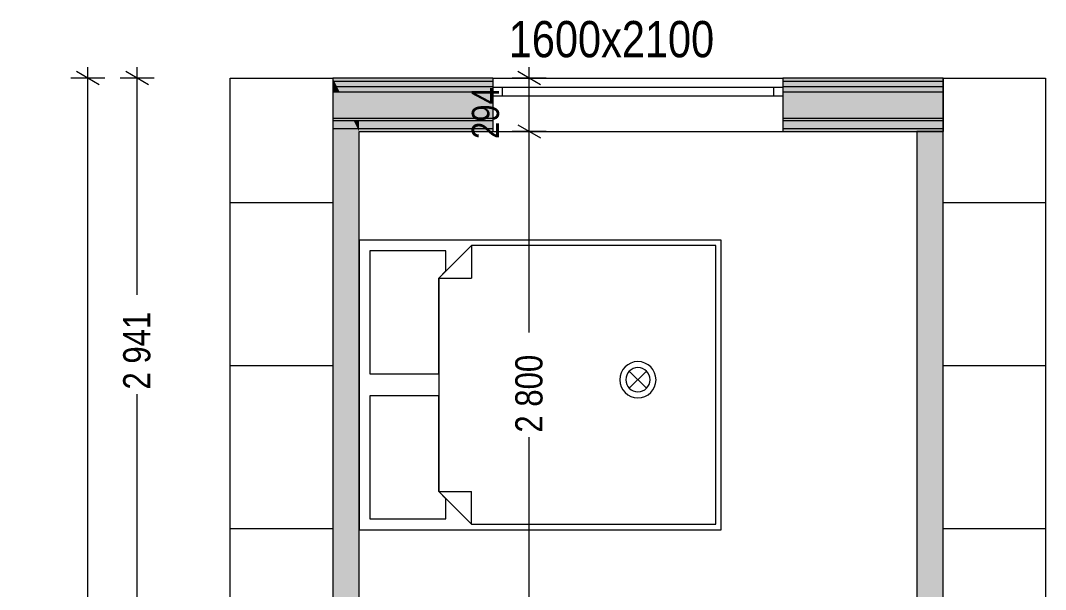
# Model space of a CAD drawing. Header units: millimetres. Extents: x -442635 to -376640, y 37807 to 67667.
# Drawn here: x -390430 to -384772, y 63563 to 66706 of the extents above; entities that cross this region are included whole.
import ezdxf

# ---------------------------------------------------------------- set-up
doc = ezdxf.new("R2010")
doc.units = ezdxf.units.MM
doc.header["$MEASUREMENT"] = 0
for name, color, linetype, lineweight in [('0_Pen_No__1', 7, 'Continuous', 13), ('1.VÄLISSEINAD_Pen_No__1', 7, 'Continuous', 13), ('1.VÄLISSEINAD_Pen_No__19', 255, 'Continuous', 0), ('2.SISUSTUS_Pen_No__101', 252, 'Continuous', 13), ('2D Drafting - General_Pen_No__1', 7, 'Continuous', 13), ('ARCHICAD Windows_Pen_No__1', 7, 'Continuous', 13), ('Dimensioning - General_Pen_No__1', 7, 'Continuous', 13), ('Interior - Furniture _Pen_No__2', 8, 'Continuous', 15)]:
    doc.layers.add(name, color=color, linetype=linetype, lineweight=lineweight)
for name, color, linetype in [('1.VÄLISSEINAD', 7, 'Continuous'), ('2.SISUSTUS', 7, 'Continuous'), ('ARCHICAD Windows', 7, 'Continuous'), ('Dimensioning - General', 7, 'Continuous'), ('Interior - Furniture', 7, 'Continuous')]:
    doc.layers.add(name, color=color, linetype=linetype)
for name, color, linetype, lineweight, true_color in [('1.VÄLISSEINAD_Pen_No__107', 7, 'Continuous', 13, 0xaaaaaa), ('1.VÄLISSEINAD_Pen_No__61', 7, 'Continuous', 20, 0x6a6a6a), ('2D Drafting - General_Pen_No__61', 7, 'Continuous', 20, 0x6a6a6a), ('ARCHICAD Windows_Pen_No__23', 7, 'Continuous', 20, 0xff6600), ('ARCHICAD Windows_Pen_No__3', 7, 'Continuous', 18, 0xff6600)]:
    doc.layers.add(name, color=color, linetype=linetype, lineweight=lineweight, true_color=true_color)
doc.styles.add('GENERATED_STYLE_1', font='techl___.ttf')
doc.dimstyles.new('GENERATED_STYLE__1', dxfattribs={"dimtxt": 150, "dimasz": 95, "dimexe": 0.18, "dimexo": 0.0625, "dimgap": 0.09, "dimtad": 0, "dimdec": 0, "dimzin": 0, "dimdsep": 46, "dimtxsty": 'GENERATED_STYLE_1', "dimblk": 'ARROWHEAD_2', "dimblk1": 'ARROWHEAD_2', "dimblk2": 'ARROWHEAD_2', "dimcen": 0.09, "dimse1": 1, "dimse2": 1, "dimclrd": 7, "dimclre": 7, "dimclrt": 7, "dimadec": 0, "dimazin": 0, "dimtfac": 1, "dimtdec": 4, "dimtmove": 0, "dimatfit": 3, "dimfxl": 1, "dimtolj": 1, "dimtzin": 0, "dimarcsym": 0})
pattern_1 = [(0, (0, 0), (0, 900), [])]

# ---------------------------------------------------------------- blocks, each defined once
blk = doc.blocks.new('Wall_33', base_point=(-388706.2, 66387.4))
at = {"layer": '1.VÄLISSEINAD_Pen_No__107', "linetype": 'Continuous', "lineweight": 13, "true_color": 0xaaaaaa}
for points in [[(-388706.2, 66369.4), (-388697.3, 66369.4), (-388706.2, 66387.4)], [(-388682.5, 66339.4), (-388697.3, 66369.4), (-388706.2, 66369.4), (-388706.2, 66339.4)], [(-388667.7, 66309.4), (-388682.5, 66339.4), (-388706.2, 66339.4), (-388706.2, 66309.4)], [(-388596.2, 66164.4), (-388667.7, 66309.4), (-388706.2, 66309.4), (-388706.2, 66164.4)], [(-388590.3, 66152.4), (-388596.2, 66164.4), (-388706.2, 66164.4), (-388706.2, 66152.4)], [(-388568.1, 66107.4), (-388590.3, 66152.4), (-388706.2, 66152.4), (-388706.2, 66107.4)]]:
    blk.add_hatch(color=253, dxfattribs=at).paths.add_polyline_path(points)
at = {"layer": '1.VÄLISSEINAD_Pen_No__61', "linetype": 'Continuous', "lineweight": 20, "true_color": 0x6a6a6a}
for points in [[(-388706.2, 66107.4), (-388706.2, 66093.4), (-388561.2, 66093.4), (-388568.1, 66107.4)], [(-388706.2, 66093.4), (-388706.2, 63152.4), (-388561.2, 63152.4), (-388561.2, 66093.4)]]:
    blk.add_hatch(color=251, dxfattribs=at).paths.add_polyline_path(points)
at = {"layer": '1.VÄLISSEINAD_Pen_No__1', "color": 7, "linetype": 'Continuous', "lineweight": 13}
for p, q in [((-388697.3, 66369.4), (-388706.2, 66369.4)), ((-388682.5, 66339.4), (-388706.2, 66339.4)), ((-388667.7, 66309.4), (-388706.2, 66309.4)), ((-388596.2, 66164.4), (-388706.2, 66164.4)), ((-388590.3, 66152.4), (-388706.2, 66152.4)), ((-388568.1, 66107.4), (-388706.2, 66107.4))]:
    blk.add_line(p, q, dxfattribs=at)
at = {"layer": '1.VÄLISSEINAD_Pen_No__1', "color": 7, "linetype": 'Continuous', "lineweight": 13, "flags": 128}
for points in [[(-388706.2, 66387.4), (-388706.2, 66369.4)], [(-388706.2, 66369.4), (-388706.2, 66339.4)], [(-388706.2, 66339.4), (-388706.2, 66309.4)], [(-388706.2, 66309.4), (-388706.2, 66164.4)], [(-388706.2, 66164.4), (-388706.2, 66152.4)], [(-388706.2, 66152.4), (-388706.2, 66107.4)]]:
    blk.add_lwpolyline(points, dxfattribs=at)
at = {"layer": '1.VÄLISSEINAD_Pen_No__19', "color": 255, "linetype": 'Continuous', "lineweight": 0, "flags": 128}
for points in [[(-388706.2, 66107.4), (-388706.2, 63446.4)], [(-388561.2, 63152.4), (-388561.2, 66093.4)], [(-388706.2, 63152.4), (-388561.2, 63152.4)]]:
    blk.add_lwpolyline(points, dxfattribs=at)
blk = doc.blocks.new('Wall_34', base_point=(-385337.2, 56231.4))
at = {"layer": '1.VÄLISSEINAD_Pen_No__61', "linetype": 'Continuous', "lineweight": 20, "true_color": 0x6a6a6a}
blk.add_hatch(color=251, dxfattribs=at).paths.add_polyline_path([(-385337.2, 56525.4), (-385337.2, 66093.4), (-385482.2, 66093.4), (-385482.2, 56525.4)])
at = {"layer": '1.VÄLISSEINAD_Pen_No__19', "color": 255, "linetype": 'Continuous', "lineweight": 0, "flags": 128}
for points in [[(-385337.2, 66093.4), (-385482.2, 66093.4)], [(-385482.2, 66093.4), (-385482.2, 63293.4)], [(-385337.2, 56511.4), (-385337.2, 66093.4)]]:
    blk.add_lwpolyline(points, dxfattribs=at)
blk = doc.blocks.new('Window 21')
at = {"layer": 'ARCHICAD Windows_Pen_No__1', "color": 7, "linetype": 'Continuous', "lineweight": 13}
for p, q in [((-800, 50), (-800, 32)), ((-800, 32), (-800, 2)), ((-800, 2), (-800, 0)), ((-800, 0), (-800, -28)), ((-800, 0), (-800, -28)), ((800, 50), (800, 32)), ((800, 32), (800, 2)), ((800, 2), (800, 0)), ((800, 0), (800, -28)), ((800, 0), (800, -28)), ((-800, -28), (-800, -50)), ((-800, -28), (-800, -50)), ((-800, -50), (-800, -173)), ((800, -28), (800, -50)), ((800, -28), (800, -50)), ((800, -50), (800, -173)), ((-800, -173), (-800, -185)), ((-800, -185), (-800, -230)), ((800, -173), (800, -185)), ((800, -185), (800, -230)), ((-800, -230), (-800, -244)), ((800, -230), (800, -244))]:
    blk.add_line(p, q, dxfattribs=at)
at = {"layer": 'ARCHICAD Windows_Pen_No__23', "color": 30, "linetype": 'Continuous', "lineweight": 20, "true_color": 0xff6600}
for p, q in [((-800, 0), (-750, 0)), ((-750, 0), (-750, -50)), ((750, -50), (750, 0)), ((750, 0), (800, 0)), ((-750, -50), (-800, -50)), ((800, -50), (750, -50))]:
    blk.add_line(p, q, dxfattribs=at)
at = {"layer": 'ARCHICAD Windows_Pen_No__3', "color": 30, "linetype": 'Continuous', "lineweight": 18, "true_color": 0xff6600}
for p, q in [((-800, 50), (800, 50)), ((-750, 0), (750, 0)), ((750, -50), (-750, -50)), ((-800, -244), (800, -244))]:
    blk.add_line(p, q, dxfattribs=at)
blk = doc.blocks.new('Wall_35', base_point=(-385337.2, 66387.4))
at = {"layer": '1.VÄLISSEINAD_Pen_No__107', "linetype": 'Continuous', "lineweight": 13, "true_color": 0xaaaaaa}
for points in [[(-388706.2, 66387.4), (-388697.3, 66369.4), (-387821.7, 66369.4), (-387821.7, 66387.4)], [(-386221.7, 66369.4), (-385337.2, 66369.4), (-385337.2, 66387.4), (-386221.7, 66387.4)], [(-388697.3, 66369.4), (-388682.5, 66339.4), (-387821.7, 66339.4), (-387821.7, 66369.4)], [(-388682.5, 66339.4), (-388667.7, 66309.4), (-387821.7, 66309.4), (-387821.7, 66339.4)], [(-385337.2, 66369.4), (-386221.7, 66369.4), (-386221.7, 66339.4), (-385337.2, 66339.4)], [(-385337.2, 66339.4), (-386221.7, 66339.4), (-386221.7, 66309.4), (-385337.2, 66309.4)], [(-388667.7, 66309.4), (-388596.2, 66164.4), (-387821.7, 66164.4), (-387821.7, 66309.4)], [(-385337.2, 66309.4), (-386221.7, 66309.4), (-386221.7, 66164.4), (-385337.2, 66164.4)], [(-388596.2, 66164.4), (-388590.3, 66152.4), (-387821.7, 66152.4), (-387821.7, 66164.4)], [(-388561.2, 66107.4), (-387821.7, 66107.4), (-387821.7, 66152.4), (-388561.2, 66152.4)], [(-385337.2, 66164.4), (-386221.7, 66164.4), (-386221.7, 66152.4), (-385337.2, 66152.4)], [(-386221.7, 66107.4), (-385337.2, 66107.4), (-385337.2, 66152.4), (-386221.7, 66152.4)], [(-387821.7, 66107.4), (-388561.2, 66107.4), (-388561.2, 66093.4), (-387821.7, 66093.4)], [(-385337.2, 66107.4), (-386221.7, 66107.4), (-386221.7, 66093.4), (-385337.2, 66093.4)]]:
    blk.add_hatch(color=253, dxfattribs=at).paths.add_polyline_path(points)
at = {"layer": '1.VÄLISSEINAD_Pen_No__61', "linetype": 'Continuous', "lineweight": 20, "true_color": 0x6a6a6a}
for points in [[(-388561.2, 66152.4), (-388590.3, 66152.4), (-388568.1, 66107.4), (-388561.2, 66107.4)], [(-388568.1, 66107.4), (-388561.2, 66093.4), (-388561.2, 66107.4)]]:
    blk.add_hatch(color=251, dxfattribs=at).paths.add_polyline_path(points)
at = {"layer": '1.VÄLISSEINAD_Pen_No__1', "color": 7, "linetype": 'Continuous', "lineweight": 13}
for p, q in [((-387821.7, 66387.4), (-387821.7, 66369.4)), ((-386221.7, 66387.4), (-386221.7, 66369.4)), ((-387821.7, 66369.4), (-388697.3, 66369.4)), ((-387821.7, 66339.4), (-388682.5, 66339.4)), ((-387821.7, 66369.4), (-387821.7, 66339.4)), ((-387821.7, 66339.4), (-387821.7, 66337.4)), ((-387821.7, 66337.4), (-387821.7, 66309.4)), ((-385337.2, 66369.4), (-386221.7, 66369.4)), ((-386221.7, 66369.4), (-386221.7, 66339.4)), ((-385337.2, 66339.4), (-386221.7, 66339.4)), ((-386221.7, 66339.4), (-386221.7, 66337.4)), ((-386221.7, 66337.4), (-386221.7, 66309.4)), ((-387821.7, 66309.4), (-388667.7, 66309.4)), ((-387821.7, 66309.4), (-387821.7, 66287.4)), ((-387821.7, 66287.4), (-387821.7, 66164.4)), ((-385337.2, 66309.4), (-386221.7, 66309.4)), ((-386221.7, 66309.4), (-386221.7, 66287.4)), ((-386221.7, 66287.4), (-386221.7, 66164.4)), ((-387821.7, 66164.4), (-388596.2, 66164.4)), ((-388561.2, 66152.4), (-388590.3, 66152.4)), ((-387821.7, 66152.4), (-388561.2, 66152.4)), ((-387821.7, 66164.4), (-387821.7, 66152.4)), ((-387821.7, 66152.4), (-387821.7, 66107.4)), ((-385337.2, 66164.4), (-386221.7, 66164.4)), ((-386221.7, 66164.4), (-386221.7, 66152.4)), ((-385337.2, 66152.4), (-386221.7, 66152.4)), ((-386221.7, 66152.4), (-386221.7, 66107.4)), ((-388561.2, 66107.4), (-388568.1, 66107.4)), ((-387821.7, 66107.4), (-388561.2, 66107.4)), ((-387821.7, 66107.4), (-387821.7, 66093.4)), ((-385337.2, 66107.4), (-386221.7, 66107.4)), ((-386221.7, 66107.4), (-386221.7, 66093.4))]:
    blk.add_line(p, q, dxfattribs=at)
at = {"layer": '1.VÄLISSEINAD_Pen_No__1', "color": 7, "linetype": 'Continuous', "lineweight": 13, "flags": 128}
for points in [[(-387821.7, 66387.4), (-388706.2, 66387.4)], [(-385337.2, 66387.4), (-386221.7, 66387.4)], [(-385337.2, 66387.4), (-385337.2, 66369.4)], [(-385337.2, 66369.4), (-385337.2, 66339.4)], [(-385337.2, 66339.4), (-385337.2, 66309.4)], [(-385337.2, 66309.4), (-385337.2, 66164.4)], [(-385337.2, 66164.4), (-385337.2, 66152.4)], [(-385337.2, 66152.4), (-385337.2, 66107.4)], [(-388561.2, 66093.4), (-387821.7, 66093.4)], [(-386221.7, 66093.4), (-385337.2, 66093.4)], [(-385337.2, 66107.4), (-385337.2, 66093.4)]]:
    blk.add_lwpolyline(points, dxfattribs=at)
at = {"layer": 'ARCHICAD Windows', "color": 21, "linetype": 'Continuous', "lineweight": 18, "true_color": 0xff9955, "zscale": 1000}
blk.add_blockref('Window 21', (-387021.7, 66337.4), dxfattribs=at)
blk = doc.blocks.new('Bed Double 21')
at = {"layer": '2.SISUSTUS_Pen_No__101', "color": 252, "linetype": 'Continuous', "lineweight": 13}
for p, q in [((1600, 2000), (0, 2000)), ((0, 2000), (0, 0)), ((1600, 0), (1600, 2000)), ((740, 1940), (60, 1940)), ((60, 1940), (60, 1520)), ((740, 1560), (740, 1940)), ((1540, 1940), (860, 1940)), ((860, 1940), (860, 1560)), ((1540, 1520), (1540, 1940)), ((210, 1560), (30, 1380)), ((170, 1520), (210, 1560)), ((210, 1560), (740, 1560)), ((800, 1560), (210, 1560)), ((210, 1560), (210, 1380)), ((1390, 1560), (800, 1560)), ((860, 1560), (1390, 1560)), ((1390, 1560), (1430, 1520)), ((1570, 1380), (1390, 1560)), ((1390, 1560), (1390, 1380)), ((60, 1520), (170, 1520)), ((1430, 1520), (1540, 1520)), ((30, 1380), (30, 30)), ((30, 1380), (210, 1380)), ((1570, 1380), (1390, 1380)), ((1570, 30), (1570, 1380)), ((0, 0), (1600, 0)), ((30, 30), (800, 30)), ((800, 30), (1570, 30))]:
    blk.add_line(p, q, dxfattribs=at)
blk = doc.blocks.new('Push Button with Indicator Lamp 21')
at = {"layer": 'Interior - Furniture _Pen_No__2', "color": 8, "linetype": 'Continuous', "lineweight": 15}
for p, q in [((-47.4, -47.4), (47.4, 47.4)), ((47.4, -47.4), (-47.4, 47.4))]:
    blk.add_line(p, q, dxfattribs=at)
for radius in [100, 67]:
    blk.add_circle((0, 0), radius, dxfattribs=at)
blk = doc.blocks.new('*D261')
at = {"layer": 'Dimensioning - General_Pen_No__1', "color": 7, "linetype": 'Continuous', "lineweight": 13, "transparency": 16777216}
for p, q in [((-389786.2, 66387.4), (-389786.2, 66448.5)), ((-389692.5, 66387.4), (-389880, 66387.4)), ((-389723.7, 66351.3), (-389848.7, 66423.5)), ((-389786.2, 65191.2), (-389786.2, 66387.4)), ((-389786.2, 63446.4), (-389786.2, 64642.6)), ((-389692.5, 63446.4), (-389880, 63446.4)), ((-389848.7, 63482.5), (-389723.7, 63410.3))]:
    blk.add_line(p, q, dxfattribs=at)
at = {"layer": 'Dimensioning - General_Pen_No__1', "color": 7, "lineweight": 13, "transparency": 16777216, "insert": (-389711.2, 64667.5), "char_height": 150, "attachment_point": 7, "rotation": 90, "style": 'GENERATED_STYLE_1'}
blk.add_mtext('\\A1;{\\pql;\\fTechnicLite|b0|i0|c2|p2;2\xa0941}', dxfattribs=at)
blk = doc.blocks.new('ARROWHEAD_2')
at = {"color": 0, "linetype": 'Continuous', "lineweight": 0}
for p, q in [((-0.378, -0.655), (0.378, 0.655)), ((0, 0), (-1, 0))]:
    blk.add_line(p, q, dxfattribs=at)
blk = doc.blocks.new('*D262')
at = {"layer": 'Dimensioning - General_Pen_No__1', "color": 7, "linetype": 'Continuous', "lineweight": 13, "transparency": 16777216}
for p, q in [((-390057.7, 66387.4), (-390057.7, 66448.5)), ((-389963.9, 66387.4), (-390151.4, 66387.4)), ((-389995.2, 66351.3), (-390120.2, 66423.5)), ((-390057.7, 61615), (-390057.7, 66387.4)), ((-390057.7, 56231.4), (-390057.7, 61003.8)), ((-390120.2, 56267.5), (-389995.2, 56195.3)), ((-389963.9, 56231.4), (-390151.4, 56231.4)), ((-390057.7, 56170.3), (-390057.7, 56231.4))]:
    blk.add_line(p, q, dxfattribs=at)
at = {"layer": 'Dimensioning - General_Pen_No__1', "color": 7, "lineweight": 13, "transparency": 16777216, "insert": (-389982.7, 61028.7), "char_height": 150, "attachment_point": 7, "rotation": 90, "style": 'GENERATED_STYLE_1'}
blk.add_mtext('\\A1;{\\pql;\\fTechnicLite|b0|i0|c2|p2;10\xa0156}', dxfattribs=at)
blk = doc.blocks.new('*D269')
at = {"layer": 'Dimensioning - General_Pen_No__1', "color": 7, "linetype": 'Continuous', "lineweight": 13, "transparency": 16777216}
for p, q in [((-387527.6, 66093.4), (-387715.1, 66093.4)), ((-387683.9, 66129.5), (-387558.9, 66057.3)), ((-387621.4, 64982.3), (-387621.4, 66093.4)), ((-387621.4, 63293.4), (-387621.4, 64404.5)), ((-387683.9, 63329.5), (-387558.9, 63257.3)), ((-387527.6, 63293.4), (-387715.1, 63293.4))]:
    blk.add_line(p, q, dxfattribs=at)
at = {"layer": 'Dimensioning - General_Pen_No__1', "color": 7, "lineweight": 13, "transparency": 16777216, "char_height": 150, "attachment_point": 7, "rotation": 90, "style": 'GENERATED_STYLE_1'}
for s, insert in [('\\A1;{\\pql;\\fTechnicLite|b0|i0|c2|p2;294}', (-387786.4, 66051.3)), ('\\A1;{\\pql;\\fTechnicLite|b0|i0|c2|p2;2\xa0800}', (-387546.4, 64429.4))]:
    blk.add_mtext(s, dxfattribs=dict(at, insert=insert))
blk = doc.blocks.new('*D270')
at = {"layer": 'Dimensioning - General_Pen_No__1', "color": 7, "linetype": 'Continuous', "lineweight": 13, "transparency": 16777216}
for p, q in [((-387621.4, 66387.4), (-387621.4, 66448.5)), ((-387527.6, 66387.4), (-387715.1, 66387.4)), ((-387558.9, 66351.3), (-387683.9, 66423.5)), ((-387621.4, 66093.4), (-387621.4, 66387.4)), ((-387527.6, 66093.4), (-387715.1, 66093.4)), ((-387683.9, 66129.5), (-387558.9, 66057.3))]:
    blk.add_line(p, q, dxfattribs=at)

msp = doc.modelspace()

# ---------------------------------------------------------------- hatches: boundary and pattern name
at = {"layer": '2D Drafting - General_Pen_No__61', "linetype": 'Continuous', "lineweight": 20, "true_color": 0x6a6a6a}
h = msp.add_hatch(dxfattribs=at)
h.set_pattern_fill('VALTSKATUS_RISTI', color=251, style=0, pattern_type=2)
h.set_pattern_definition(pattern_1)
h.paths.add_polyline_path([(-389271.7, 66387.4), (-388706.2, 66387.4), (-388706.2, 63446.4), (-389271.7, 63446.4)])
h = msp.add_hatch(dxfattribs=at)
h.set_pattern_fill('VALTSKATUS_RISTI', color=251, style=0, pattern_type=2)
h.set_pattern_definition(pattern_1)
h.paths.add_polyline_path([(-385337.2, 56231.4), (-385337.2, 66387.4), (-384771.7, 66387.4), (-384771.7, 56231.4)])

# ---------------------------------------------------------------- linework, layer by layer
at = {"layer": '2D Drafting - General_Pen_No__1', "color": 7, "linetype": 'Continuous', "lineweight": 13, "flags": 128}
for points in [[(-389271.7, 66387.4), (-388706.2, 66387.4), (-388706.2, 63446.4), (-389271.7, 63446.4)], [(-385337.2, 56231.4), (-385337.2, 66387.4), (-384771.7, 66387.4), (-384771.7, 56231.4)]]:
    msp.add_lwpolyline(points, close=True, dxfattribs=at)

# ---------------------------------------------------------------- block references
at = {"layer": '1.VÄLISSEINAD', "color": 255, "lineweight": 0}
for name, p in [('Wall_33', (-388706.2, 66387.4)), ('Wall_34', (-385337.2, 56231.4))]:
    msp.add_blockref(name, p, dxfattribs=at)
at = {"layer": '1.VÄLISSEINAD', "color": 7, "lineweight": 35}
msp.add_blockref('Wall_35', (-385337.2, 66387.4), dxfattribs=at)
at = {"layer": '2.SISUSTUS', "color": 104, "linetype": 'Continuous', "lineweight": 20, "true_color": 0x029e21, "zscale": 1000, "rotation": 90}
msp.add_blockref('Bed Double 21', (-386561.2, 63893.4), dxfattribs=at)
at = {"layer": 'Interior - Furniture', "color": 104, "linetype": 'Continuous', "lineweight": 20, "true_color": 0x029e21, "xscale": -1, "zscale": 1000, "rotation": 90}
msp.add_blockref('Push Button with Indicator Lamp 21', (-387021.7, 64721.7), dxfattribs=at)

# ---------------------------------------------------------------- texts
at = {"layer": '0_Pen_No__1', "color": 7, "linetype": 'Continuous', "lineweight": 13, "insert": (-387734.6, 66500.3), "char_height": 200, "attachment_point": 7, "style": 'GENERATED_STYLE_1'}
msp.add_mtext('\\A1;{\\pql;\\fTechnicLite|b0|i0|c2|p2;1600x2100}', dxfattribs=at)

# ---------------------------------------------------------------- dimensions: what is measured, and where the dimension line sits
at = {"layer": 'Dimensioning - General', "color": 7, "linetype": 'Continuous', "lineweight": 13}
for base, p1, p2, picture, middle in [((-390057.7, 66387.4), (-389271.7, 56231.4), (-389271.7, 66387.4), '*D262', (-390057.7, 61343.5)), ((-389786.2, 66387.4), (-389271.7, 63446.4), (-388706.2, 66387.4), '*D261', (-389786.2, 64925.1)), ((-387621.4, 66387.4), (-387021.7, 66093.4), (-387021.7, 66387.4), '*D270', (-387861.4, 66222.8)), ((-387621.4, 66093.4), (-386949.2, 63293.4), (-387021.7, 66093.4), '*D269', (-387621.4, 64687.1))]:
    dim = msp.add_linear_dim(base=base, p1=p1, p2=p2, angle=90, dimstyle='GENERATED_STYLE__1', dxfattribs=at)
    dim.commit()
    dim.dimension.update_dxf_attribs({"geometry": picture, "text_midpoint": middle, "dimtype": 160, "text_rotation": 90})

doc.saveas('drawing.dxf')
